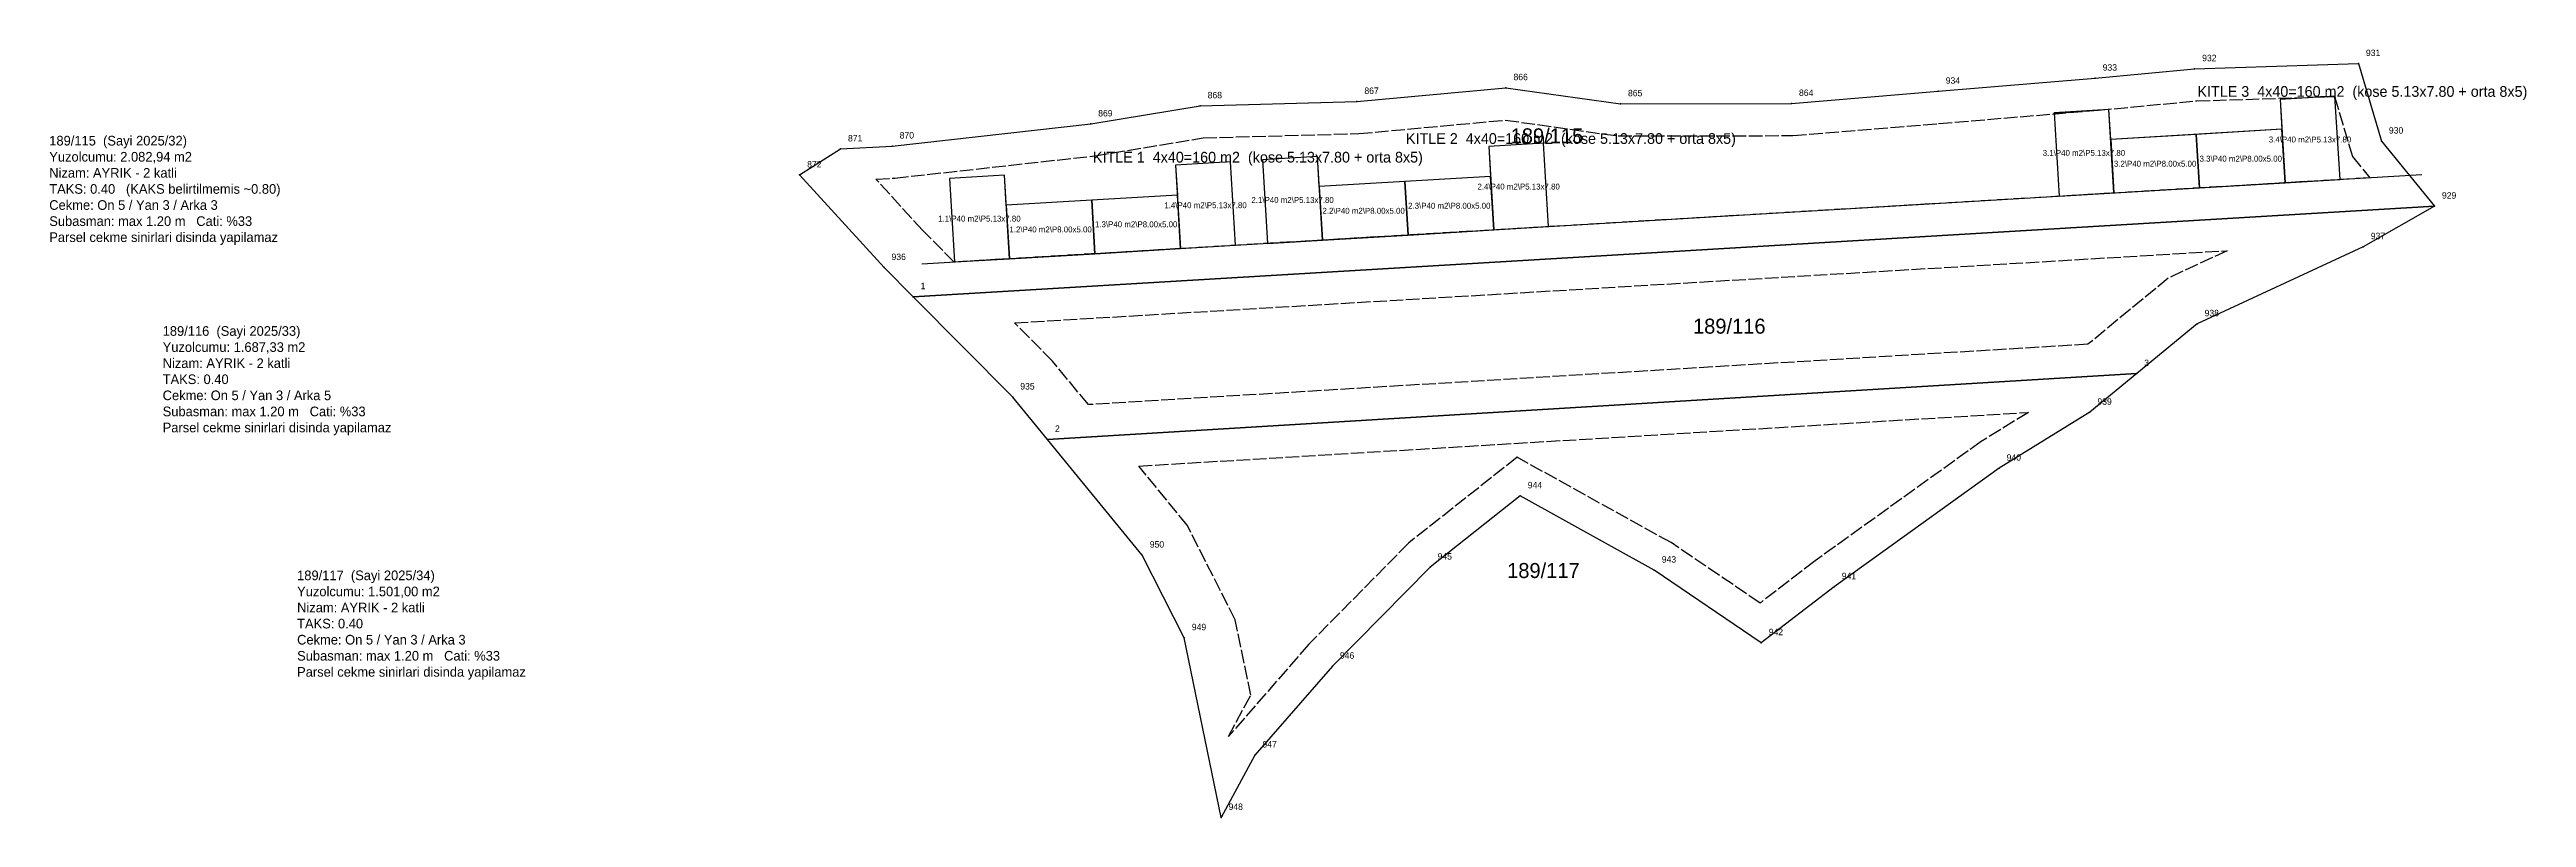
# Model space of a CAD drawing. Header units: metres. Extents: x 566327 to 566558, y 4178520 to 4178592.
import ezdxf
from ezdxf.enums import TextEntityAlignment as Align

# ---------------------------------------------------------------- set-up
doc = ezdxf.new("R2010")
doc.units = ezdxf.units.M
doc.linetypes.add('DASHED', pattern=[1.524, 1.27, -0.254])
for name, color, linetype in [('ADA_SINIR', 5, 'Continuous'), ('BINA_115', 1, 'Continuous'), ('BINA_NO_115', 7, 'Continuous'), ('CEKME_ASIMI_115', 1, 'Continuous'), ('CEKME_MESAFESI', 2, 'Continuous'), ('GUNEY_CEKME_115', 4, 'Continuous'), ('IMAR_NOTU', 4, 'Continuous'), ('KITLE_115', 6, 'Continuous'), ('NOKTA', 7, 'Continuous'), ('NOKTA_NO', 8, 'Continuous'), ('PARSEL_BOLME', 1, 'Continuous'), ('PARSEL_NO', 6, 'Continuous'), ('PARSEL_SINIR', 3, 'Continuous')]:
    doc.layers.add(name, color=color, linetype=linetype)

msp = doc.modelspace()

# ---------------------------------------------------------------- linework, layer by layer
at = {"layer": 'ADA_SINIR'}
msp.add_lwpolyline([(566396.58, 4178580.33), (566400.39, 4178582.76), (566405.21, 4178583.03), (566423.73, 4178585.09), (566433.94, 4178586.78), (566448.56, 4178587.19), (566462.47, 4178588.47), (566473.15, 4178586.97), (566489.1, 4178587), (566502.79, 4178588.14), (566517.43, 4178589.36), (566526.71, 4178590.24), (566541.99, 4178590.72), (566544.13, 4178583.49), (566549.08, 4178577.42), (566542.44, 4178573.64), (566526.94, 4178566.45), (566521.31, 4178561.81), (566516.94, 4178558.2), (566508.47, 4178552.98), (566493.09, 4178541.93), (566486.28, 4178536.71), (566476.3, 4178543.48), (566463.8, 4178550.41), (566455.39, 4178543.76), (566446.28, 4178534.52), (566439.05, 4178526.23), (566435.89, 4178520.41), (566432.46, 4178537.17), (566428.54, 4178544.88), (566419.7, 4178555.67), (566416.46, 4178559.62), (566407.16, 4178568.98), (566404.45, 4178571.7)], close=True, dxfattribs=at)
at = {"layer": 'BINA_115'}
for points in [[(566514.06, 4178578.34), (566519.17, 4178578.65), (566518.71, 4178586.43), (566513.59, 4178586.13)], [(566535.15, 4178579.6), (566540.27, 4178579.9), (566539.8, 4178587.69), (566534.68, 4178587.38)], [(566461.32, 4178575.21), (566466.44, 4178575.51), (566465.98, 4178583.3), (566460.86, 4178582.99)], [(566519.17, 4178578.65), (566527.16, 4178579.12), (566526.86, 4178584.11), (566518.88, 4178583.64)], [(566527.16, 4178579.12), (566535.15, 4178579.6), (566534.85, 4178584.59), (566526.86, 4178584.11)], [(566432.12, 4178573.47), (566437.23, 4178573.77), (566436.77, 4178581.56), (566431.65, 4178581.26)], [(566440.23, 4178573.95), (566445.35, 4178574.26), (566444.89, 4178582.04), (566439.77, 4178581.74)], [(566411.02, 4178572.22), (566416.14, 4178572.52), (566415.68, 4178580.31), (566410.56, 4178580)], [(566445.35, 4178574.26), (566453.33, 4178574.73), (566453.04, 4178579.72), (566445.05, 4178579.25)], [(566453.33, 4178574.73), (566461.32, 4178575.21), (566461.02, 4178580.2), (566453.04, 4178579.72)], [(566416.14, 4178572.52), (566424.13, 4178572.99), (566423.83, 4178577.99), (566415.85, 4178577.51)], [(566424.13, 4178572.99), (566432.12, 4178573.47), (566431.82, 4178578.46), (566423.83, 4178577.99)]]:
    msp.add_lwpolyline(points, close=True, dxfattribs=at)
at = {"layer": 'CEKME_ASIMI_115'}
for points in [[(566513.59, 4178586.13), (566517.72, 4178586.37), (566517.7, 4178586.37), (566513.6, 4178586.03), (566513.59, 4178586.13)], [(566539.8, 4178587.69), (566539.81, 4178587.5), (566539.77, 4178587.65), (566538.46, 4178587.61), (566539.8, 4178587.69)]]:
    msp.add_lwpolyline(points, close=True, dxfattribs=at)
at = {"layer": 'CEKME_MESAFESI', "linetype": 'DASHED'}
for points in [[(566405.46, 4178580.04), (566424.14, 4178582.12), (566434.23, 4178583.79), (566448.74, 4178584.19), (566462.4, 4178585.45), (566472.94, 4178583.97), (566489.23, 4178584), (566502.83, 4178585.13), (566517.7, 4178586.37), (566526.9, 4178587.24), (566539.77, 4178587.65), (566541.42, 4178582.06), (566543.05, 4178580.07), (566411, 4178572.21), (566408.07, 4178575.15), (566403.7, 4178579.94), (566405.46, 4178580.04)], [(566423.51, 4178558.91), (566420.17, 4178562.98), (566416.63, 4178566.54), (566529.75, 4178573.27), (566524.25, 4178570.72), (566516.76, 4178564.54), (566423.51, 4178558.91)], [(566486.17, 4178540.41), (566477.87, 4178546.04), (566463.51, 4178554), (566453.38, 4178546), (566444.08, 4178536.56), (566436.57, 4178527.95), (566438.66, 4178531.8), (566437.22, 4178538.83), (566432.75, 4178547.63), (566428.21, 4178553.18), (566511.21, 4178558.19), (566506.81, 4178555.48), (566491.3, 4178544.34), (566486.17, 4178540.41)]]:
    msp.add_lwpolyline(points, close=True, dxfattribs=at)
at = {"layer": 'GUNEY_CEKME_115'}
msp.add_line((566407.98, 4178572.03), (566547.9, 4178580.36), dxfattribs=at)
at = {"layer": 'KITLE_115'}
for points in [[(566514.06, 4178578.34), (566540.27, 4178579.9), (566539.8, 4178587.69), (566534.68, 4178587.38), (566534.85, 4178584.59), (566518.88, 4178583.64), (566518.71, 4178586.43), (566513.59, 4178586.13)], [(566440.23, 4178573.95), (566466.44, 4178575.51), (566465.98, 4178583.3), (566460.86, 4178582.99), (566461.02, 4178580.2), (566445.05, 4178579.25), (566444.89, 4178582.04), (566439.77, 4178581.74)], [(566411.02, 4178572.22), (566437.23, 4178573.77), (566436.77, 4178581.56), (566431.65, 4178581.26), (566431.82, 4178578.46), (566415.85, 4178577.51), (566415.68, 4178580.31), (566410.56, 4178580)]]:
    msp.add_lwpolyline(points, close=True, dxfattribs=at)
at = {"layer": 'NOKTA'}
for p in [(566526.71, 4178590.24), (566541.99, 4178590.72), (566462.47, 4178588.47), (566502.79, 4178588.14), (566517.43, 4178589.36), (566433.94, 4178586.78), (566448.56, 4178587.19), (566473.15, 4178586.97), (566489.1, 4178587), (566423.73, 4178585.09), (566544.13, 4178583.49), (566400.39, 4178582.76), (566405.21, 4178583.03), (566396.58, 4178580.33), (566549.08, 4178577.42), (566404.45, 4178571.7), (566542.44, 4178573.64), (566407.16, 4178568.98), (566526.94, 4178566.45), (566521.31, 4178561.81), (566416.46, 4178559.62), (566516.94, 4178558.2), (566419.7, 4178555.67), (566508.47, 4178552.98), (566463.8, 4178550.41), (566428.54, 4178544.88), (566455.39, 4178543.76), (566476.3, 4178543.48), (566493.09, 4178541.93), (566432.46, 4178537.17), (566486.28, 4178536.71), (566446.28, 4178534.52), (566439.05, 4178526.23), (566435.89, 4178520.41)]:
    msp.add_point(p, dxfattribs=at)
at = {"layer": 'PARSEL_BOLME'}
for p, q in [((566407.16, 4178568.98), (566549.08, 4178577.42)), ((566419.7, 4178555.67), (566521.31, 4178561.81))]:
    msp.add_line(p, q, dxfattribs=at)
at = {"layer": 'PARSEL_SINIR'}
for points in [[(566396.58, 4178580.33), (566400.39, 4178582.76), (566405.21, 4178583.03), (566423.73, 4178585.09), (566433.94, 4178586.78), (566448.56, 4178587.19), (566462.47, 4178588.47), (566473.15, 4178586.97), (566489.1, 4178587), (566502.79, 4178588.14), (566517.43, 4178589.36), (566526.71, 4178590.24), (566541.99, 4178590.72), (566544.13, 4178583.49), (566549.08, 4178577.42), (566407.16, 4178568.98), (566404.45, 4178571.7)], [(566407.16, 4178568.98), (566549.08, 4178577.42), (566542.44, 4178573.64), (566526.94, 4178566.45), (566521.31, 4178561.81), (566419.7, 4178555.67), (566416.46, 4178559.62)], [(566419.7, 4178555.67), (566521.31, 4178561.81), (566516.94, 4178558.2), (566508.47, 4178552.98), (566493.09, 4178541.93), (566486.28, 4178536.71), (566476.3, 4178543.48), (566463.8, 4178550.41), (566455.39, 4178543.76), (566446.28, 4178534.52), (566439.05, 4178526.23), (566435.89, 4178520.41), (566432.46, 4178537.17), (566428.54, 4178544.88)]]:
    msp.add_lwpolyline(points, close=True, dxfattribs=at)

# ---------------------------------------------------------------- texts
at = {"layer": 'BINA_NO_115'}
for s, p in [('KITLE 3  4x40=160 m2  (kose 5.13x7.80 + orta 8x5)', (566526.97, 4178587.62)), ('KITLE 2  4x40=160 m2  (kose 5.13x7.80 + orta 8x5)', (566453.14, 4178583.23)), ('KITLE 1  4x40=160 m2  (kose 5.13x7.80 + orta 8x5)', (566423.94, 4178581.49))]:
    msp.add_text(s, height=1, dxfattribs=at).set_placement(p)
for s, p in [('3.4\\P40 m2\\P5.13x7.80', (566537.47, 4178583.64)), ('3.1\\P40 m2\\P5.13x7.80', (566516.38, 4178582.39)), ('3.2\\P40 m2\\P8.00x5.00', (566523.02, 4178581.38)), ('3.3\\P40 m2\\P8.00x5.00', (566531.01, 4178581.85)), ('2.4\\P40 m2\\P5.13x7.80', (566463.65, 4178579.25)), ('1.1\\P40 m2\\P5.13x7.80', (566413.35, 4178576.26)), ('1.4\\P40 m2\\P5.13x7.80', (566434.44, 4178577.51)), ('2.1\\P40 m2\\P5.13x7.80', (566442.56, 4178578)), ('2.2\\P40 m2\\P8.00x5.00', (566449.19, 4178576.99)), ('2.3\\P40 m2\\P8.00x5.00', (566457.18, 4178577.46)), ('1.2\\P40 m2\\P8.00x5.00', (566419.99, 4178575.25)), ('1.3\\P40 m2\\P8.00x5.00', (566427.97, 4178575.73))]:
    msp.add_text(s, height=0.55, dxfattribs=at).set_placement(p, align=Align.MIDDLE_CENTER)
at = {"layer": 'IMAR_NOTU', "char_height": 0.9, "width": 60, "attachment_point": 1}
for s, insert in [('189/115  (Sayi 2025/32)\\PYuzolcumu: 2.082,94 m2\\PNizam: AYRIK - 2 katli\\PTAKS: 0.40   (KAKS belirtilmemis ~0.80)\\PCekme: On 5 / Yan 3 / Arka 3\\PSubasman: max 1.20 m   Cati: %33\\PParsel cekme sinirlari disinda yapilamaz', (566326.58, 4178583.98)), ('189/116  (Sayi 2025/33)\\PYuzolcumu: 1.687,33 m2\\PNizam: AYRIK - 2 katli\\PTAKS: 0.40\\PCekme: On 5 / Yan 3 / Arka 5\\PSubasman: max 1.20 m   Cati: %33\\PParsel cekme sinirlari disinda yapilamaz', (566337.16, 4178566.23)), ('189/117  (Sayi 2025/34)\\PYuzolcumu: 1.501,00 m2\\PNizam: AYRIK - 2 katli\\PTAKS: 0.40\\PCekme: On 5 / Yan 3 / Arka 3\\PSubasman: max 1.20 m   Cati: %33\\PParsel cekme sinirlari disinda yapilamaz', (566349.7, 4178543.44))]:
    msp.add_mtext(s, dxfattribs=dict(at, insert=insert))
at = {"layer": 'NOKTA_NO'}
for s, p in [('933', (566518.13, 4178590.06)), ('932', (566527.41, 4178590.94)), ('931', (566542.69, 4178591.42)), ('868', (566434.64, 4178587.48)), ('867', (566449.26, 4178587.89)), ('866', (566463.17, 4178589.17)), ('865', (566473.85, 4178587.67)), ('864', (566489.8, 4178587.7)), ('934', (566503.49, 4178588.84)), ('869', (566424.43, 4178585.79)), ('871', (566401.09, 4178583.46)), ('870', (566405.91, 4178583.73)), ('930', (566544.83, 4178584.19)), ('872', (566397.28, 4178581.03)), ('929', (566549.78, 4178578.12)), ('937', (566543.14, 4178574.34)), ('936', (566405.15, 4178572.4)), ('1', (566407.86, 4178569.68)), ('938', (566527.64, 4178567.15)), ('3', (566522.01, 4178562.51)), ('935', (566417.16, 4178560.32)), ('939', (566517.64, 4178558.9)), ('2', (566420.4, 4178556.37)), ('940', (566509.17, 4178553.68)), ('944', (566464.5, 4178551.11)), ('950', (566429.24, 4178545.58)), ('945', (566456.09, 4178544.46)), ('943', (566477, 4178544.18)), ('941', (566493.79, 4178542.63)), ('949', (566433.16, 4178537.87)), ('942', (566486.98, 4178537.41)), ('946', (566446.98, 4178535.22)), ('947', (566439.75, 4178526.93)), ('948', (566436.59, 4178521.11))]:
    msp.add_text(s, height=0.6, dxfattribs=at).set_placement(p)
at = {"layer": 'PARSEL_NO'}
for s, p in [('189/115', (566466.29, 4178583.98)), ('189/116', (566483.3, 4178566.23)), ('189/117', (566465.96, 4178543.44))]:
    msp.add_text(s, height=1.4, dxfattribs=at).set_placement(p, align=Align.MIDDLE_CENTER)

doc.saveas('drawing.dxf')
